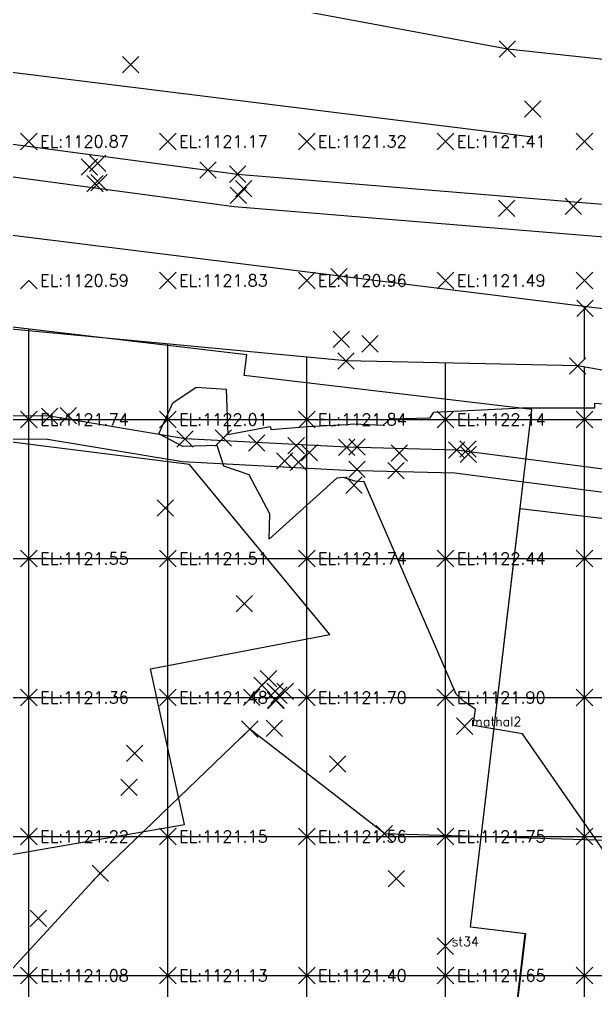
# Model space of a CAD drawing. Header units: metres. Extents: x -212 to 353850, y -37 to 356021.
# Drawn here: x 353787.96 to 353800.4, y 355966.72 to 355987.68 of the extents above; entities that cross this region are included whole.
import ezdxf

# ---------------------------------------------------------------- set-up
doc = ezdxf.new("R2010")
doc.units = ezdxf.units.M
for name, color, linetype in [('C-TOPO-MINR', 8, 'Continuous'), ('C-TOPO-TEXT', 7, 'Continuous'), ('Obs.ts.td2', 7, 'Continuous'), ('Obs.ts.td2_Mark', 7, 'Continuous'), ('Survey.td2', 7, 'Continuous'), ('V-NODE', 1, 'Continuous')]:
    doc.layers.add(name, color=color, linetype=linetype)
doc.styles.get("Standard").update_dxf_attribs({"font": 'simplex.shx'})

# ---------------------------------------------------------------- blocks, each defined once
blk = doc.blocks.new('*U1')
at = {"color": 0, "linetype": 'ByBlock', "lineweight": -2, "transparency": 16777216}
for p, q in [((-0.707, -0.707), (0.707, 0.707)), ((-0.707, 0.707), (0.707, -0.707))]:
    blk.add_line(p, q, dxfattribs=at)
blk = doc.blocks.new('*U161', base_point=(353792.9381, 355972.3658, 1121.2077))
at = {"layer": 'V-NODE', "lineweight": -2, "xscale": 0.25, "yscale": 0.25, "zscale": 0.25}
blk.add_blockref('*U1', (353792.9381, 355972.3658, 1121.2077), dxfattribs=at)
blk = doc.blocks.new('*U162', base_point=(353789.7088, 355969.2565, 1120.8953))
at = {"layer": 'V-NODE', "lineweight": -2, "xscale": 0.25, "yscale": 0.25, "zscale": 0.25}
blk.add_blockref('*U1', (353789.7088, 355969.2565, 1120.8953), dxfattribs=at)
blk = doc.blocks.new('*U179', base_point=(353790.3646, 355986.7089, 1119.7867))
at = {"layer": 'V-NODE', "lineweight": -2, "xscale": 0.25, "yscale": 0.25, "zscale": 0.25}
blk.add_blockref('*U1', (353790.3646, 355986.7089, 1119.7867), dxfattribs=at)
blk = doc.blocks.new('*U180', base_point=(353799.0416, 355985.7479, 1120.1594))
at = {"layer": 'V-NODE', "lineweight": -2, "xscale": 0.25, "yscale": 0.25, "zscale": 0.25}
blk.add_blockref('*U1', (353799.0416, 355985.7479, 1120.1594), dxfattribs=at)
blk = doc.blocks.new('*U181', base_point=(353798.4997, 355987.0422, 1120.0807))
at = {"layer": 'V-NODE', "lineweight": -2, "xscale": 0.25, "yscale": 0.25, "zscale": 0.25}
blk.add_blockref('*U1', (353798.4997, 355987.0422, 1120.0807), dxfattribs=at)
blk = doc.blocks.new('*U300', base_point=(353792.8193, 355975.076, 1121.6553))
at = {"layer": 'V-NODE', "lineweight": -2, "xscale": 0.25, "yscale": 0.25, "zscale": 0.25}
blk.add_blockref('*U1', (353792.8193, 355975.076, 1121.6553), dxfattribs=at)
blk = doc.blocks.new('*U301', base_point=(353791.1165, 355977.1362, 1121.5201))
at = {"layer": 'V-NODE', "lineweight": -2, "xscale": 0.25, "yscale": 0.25, "zscale": 0.25}
blk.add_blockref('*U1', (353791.1165, 355977.1362, 1121.5201), dxfattribs=at)
blk = doc.blocks.new('*U307', base_point=(353790.328, 355971.1126, 1121.4085))
at = {"layer": 'V-NODE', "lineweight": -2, "xscale": 0.25, "yscale": 0.25, "zscale": 0.25}
blk.add_blockref('*U1', (353790.328, 355971.1126, 1121.4085), dxfattribs=at)
blk = doc.blocks.new('*U308', base_point=(353790.4496, 355971.8436, 1121.405))
at = {"layer": 'V-NODE', "lineweight": -2, "xscale": 0.25, "yscale": 0.25, "zscale": 0.25}
blk.add_blockref('*U1', (353790.4496, 355971.8436, 1121.405), dxfattribs=at)
blk = doc.blocks.new('*U378', base_point=(353788.6132, 355979.1195, 1121.7705))
at = {"layer": 'V-NODE', "lineweight": -2, "xscale": 0.25, "yscale": 0.25, "zscale": 0.25}
blk.add_blockref('*U1', (353788.6132, 355979.1195, 1121.7705), dxfattribs=at)
blk = doc.blocks.new('*U379', base_point=(353789.0195, 355979.1309, 1121.7933))
at = {"layer": 'V-NODE', "lineweight": -2, "xscale": 0.25, "yscale": 0.25, "zscale": 0.25}
blk.add_blockref('*U1', (353789.0195, 355979.1309, 1121.7933), dxfattribs=at)
blk = doc.blocks.new('*U380', base_point=(353791.539, 355978.6311, 1122.0598))
at = {"layer": 'V-NODE', "lineweight": -2, "xscale": 0.25, "yscale": 0.25, "zscale": 0.25}
blk.add_blockref('*U1', (353791.539, 355978.6311, 1122.0598), dxfattribs=at)
blk = doc.blocks.new('*U381', base_point=(353792.3642, 355978.6482, 1122.0561))
at = {"layer": 'V-NODE', "lineweight": -2, "xscale": 0.25, "yscale": 0.25, "zscale": 0.25}
blk.add_blockref('*U1', (353792.3642, 355978.6482, 1122.0561), dxfattribs=at)
blk = doc.blocks.new('*U382', base_point=(353793.0876, 355978.5435, 1122.269))
at = {"layer": 'V-NODE', "lineweight": -2, "xscale": 0.25, "yscale": 0.25, "zscale": 0.25}
blk.add_blockref('*U1', (353793.0876, 355978.5435, 1122.269), dxfattribs=at)
blk = doc.blocks.new('*U383', base_point=(353793.6917, 355978.1554, 1122.2033))
at = {"layer": 'V-NODE', "lineweight": -2, "xscale": 0.25, "yscale": 0.25, "zscale": 0.25}
blk.add_blockref('*U1', (353793.6917, 355978.1554, 1122.2033), dxfattribs=at)
blk = doc.blocks.new('*U384', base_point=(353794.2202, 355978.3343, 1122.5894))
at = {"layer": 'V-NODE', "lineweight": -2, "xscale": 0.25, "yscale": 0.25, "zscale": 0.25}
blk.add_blockref('*U1', (353794.2202, 355978.3343, 1122.5894), dxfattribs=at)
blk = doc.blocks.new('*U385', base_point=(353793.9888, 355978.1277, 1122.4123))
at = {"layer": 'V-NODE', "lineweight": -2, "xscale": 0.25, "yscale": 0.25, "zscale": 0.25}
blk.add_blockref('*U1', (353793.9888, 355978.1277, 1122.4123), dxfattribs=at)
blk = doc.blocks.new('*U386', base_point=(353793.9385, 355978.4806, 1122.4074))
at = {"layer": 'V-NODE', "lineweight": -2, "xscale": 0.25, "yscale": 0.25, "zscale": 0.25}
blk.add_blockref('*U1', (353793.9385, 355978.4806, 1122.4074), dxfattribs=at)
blk = doc.blocks.new('*U387', base_point=(353795.0298, 355978.4487, 1122.4974))
at = {"layer": 'V-NODE', "lineweight": -2, "xscale": 0.25, "yscale": 0.25, "zscale": 0.25}
blk.add_blockref('*U1', (353795.0298, 355978.4487, 1122.4974), dxfattribs=at)
blk = doc.blocks.new('*U388', base_point=(353795.2531, 355977.9706, 1122.5243))
at = {"layer": 'V-NODE', "lineweight": -2, "xscale": 0.25, "yscale": 0.25, "zscale": 0.25}
blk.add_blockref('*U1', (353795.2531, 355977.9706, 1122.5243), dxfattribs=at)
blk = doc.blocks.new('*U389', base_point=(353795.2498, 355978.4538, 1122.5105))
at = {"layer": 'V-NODE', "lineweight": -2, "xscale": 0.25, "yscale": 0.25, "zscale": 0.25}
blk.add_blockref('*U1', (353795.2498, 355978.4538, 1122.5105), dxfattribs=at)
blk = doc.blocks.new('*U390', base_point=(353796.0916, 355977.9452, 1122.5915))
at = {"layer": 'V-NODE', "lineweight": -2, "xscale": 0.25, "yscale": 0.25, "zscale": 0.25}
blk.add_blockref('*U1', (353796.0916, 355977.9452, 1122.5915), dxfattribs=at)
blk = doc.blocks.new('*U391', base_point=(353796.1677, 355978.3266, 1122.6056))
at = {"layer": 'V-NODE', "lineweight": -2, "xscale": 0.25, "yscale": 0.25, "zscale": 0.25}
blk.add_blockref('*U1', (353796.1677, 355978.3266, 1122.6056), dxfattribs=at)
blk = doc.blocks.new('*U392', base_point=(353797.4019, 355978.3875, 1122.5755))
at = {"layer": 'V-NODE', "lineweight": -2, "xscale": 0.25, "yscale": 0.25, "zscale": 0.25}
blk.add_blockref('*U1', (353797.4019, 355978.3875, 1122.5755), dxfattribs=at)
blk = doc.blocks.new('*U393', base_point=(353797.6472, 355978.4137, 1122.7067))
at = {"layer": 'V-NODE', "lineweight": -2, "xscale": 0.25, "yscale": 0.25, "zscale": 0.25}
blk.add_blockref('*U1', (353797.6472, 355978.4137, 1122.7067), dxfattribs=at)
blk = doc.blocks.new('*U394', base_point=(353797.6536, 355978.2957, 1122.872))
at = {"layer": 'V-NODE', "lineweight": -2, "xscale": 0.25, "yscale": 0.25, "zscale": 0.25}
blk.add_blockref('*U1', (353797.6536, 355978.2957, 1122.872), dxfattribs=at)
blk = doc.blocks.new('*U475', base_point=(353789.473, 355984.4956, 1121.2722))
at = {"layer": 'V-NODE', "lineweight": -2, "xscale": 0.25, "yscale": 0.25, "zscale": 0.25}
blk.add_blockref('*U1', (353789.473, 355984.4956, 1121.2722), dxfattribs=at)
blk = doc.blocks.new('*U476', base_point=(353789.6537, 355984.5781, 1121.2212))
at = {"layer": 'V-NODE', "lineweight": -2, "xscale": 0.25, "yscale": 0.25, "zscale": 0.25}
blk.add_blockref('*U1', (353789.6537, 355984.5781, 1121.2212), dxfattribs=at)
blk = doc.blocks.new('*U477', base_point=(353789.594, 355984.1359, 1121.2198))
at = {"layer": 'V-NODE', "lineweight": -2, "xscale": 0.25, "yscale": 0.25, "zscale": 0.25}
blk.add_blockref('*U1', (353789.594, 355984.1359, 1121.2198), dxfattribs=at)
blk = doc.blocks.new('*U478', base_point=(353789.6788, 355984.1612, 1121.6333))
at = {"layer": 'V-NODE', "lineweight": -2, "xscale": 0.25, "yscale": 0.25, "zscale": 0.25}
blk.add_blockref('*U1', (353789.6788, 355984.1612, 1121.6333), dxfattribs=at)
blk = doc.blocks.new('*U479', base_point=(353792.0373, 355984.4351, 1121.7869))
at = {"layer": 'V-NODE', "lineweight": -2, "xscale": 0.25, "yscale": 0.25, "zscale": 0.25}
blk.add_blockref('*U1', (353792.0373, 355984.4351, 1121.7869), dxfattribs=at)
blk = doc.blocks.new('*U480', base_point=(353792.6736, 355984.3439, 1121.7564))
at = {"layer": 'V-NODE', "lineweight": -2, "xscale": 0.25, "yscale": 0.25, "zscale": 0.25}
blk.add_blockref('*U1', (353792.6736, 355984.3439, 1121.7564), dxfattribs=at)
blk = doc.blocks.new('*U481', base_point=(353792.6892, 355983.8838, 1121.7773))
at = {"layer": 'V-NODE', "lineweight": -2, "xscale": 0.25, "yscale": 0.25, "zscale": 0.25}
blk.add_blockref('*U1', (353792.6892, 355983.8838, 1121.7773), dxfattribs=at)
blk = doc.blocks.new('*U482', base_point=(353792.8051, 355984.0279, 1122.0441))
at = {"layer": 'V-NODE', "lineweight": -2, "xscale": 0.25, "yscale": 0.25, "zscale": 0.25}
blk.add_blockref('*U1', (353792.8051, 355984.0279, 1122.0441), dxfattribs=at)
blk = doc.blocks.new('*U483', base_point=(353798.4817, 355983.6088, 1122.4006))
at = {"layer": 'V-NODE', "lineweight": -2, "xscale": 0.25, "yscale": 0.25, "zscale": 0.25}
blk.add_blockref('*U1', (353798.4817, 355983.6088, 1122.4006), dxfattribs=at)
blk = doc.blocks.new('*U484', base_point=(353799.9242, 355983.6498, 1122.4451))
at = {"layer": 'V-NODE', "lineweight": -2, "xscale": 0.25, "yscale": 0.25, "zscale": 0.25}
blk.add_blockref('*U1', (353799.9242, 355983.6498, 1122.4451), dxfattribs=at)
blk = doc.blocks.new('*U513', base_point=(353794.9151, 355980.7816, 1120.5644))
at = {"layer": 'V-NODE', "lineweight": -2, "xscale": 0.25, "yscale": 0.25, "zscale": 0.25}
blk.add_blockref('*U1', (353794.9151, 355980.7816, 1120.5644), dxfattribs=at)
blk = doc.blocks.new('*U514', base_point=(353794.8642, 355982.133, 1120.5365))
at = {"layer": 'V-NODE', "lineweight": -2, "xscale": 0.25, "yscale": 0.25, "zscale": 0.25}
blk.add_blockref('*U1', (353794.8642, 355982.133, 1120.5365), dxfattribs=at)
blk = doc.blocks.new('*U537', base_point=(353795.0139, 355980.3125, 1120.6077))
at = {"layer": 'V-NODE', "lineweight": -2, "xscale": 0.25, "yscale": 0.25, "zscale": 0.25}
blk.add_blockref('*U1', (353795.0139, 355980.3125, 1120.6077), dxfattribs=at)
blk = doc.blocks.new('*U538', base_point=(353795.5335, 355980.6823, 1120.6772))
at = {"layer": 'V-NODE', "lineweight": -2, "xscale": 0.25, "yscale": 0.25, "zscale": 0.25}
blk.add_blockref('*U1', (353795.5335, 355980.6823, 1120.6772), dxfattribs=at)
blk = doc.blocks.new('*U539', base_point=(353800.1776, 355981.4469, 1121.1976))
at = {"layer": 'V-NODE', "lineweight": -2, "xscale": 0.25, "yscale": 0.25, "zscale": 0.25}
blk.add_blockref('*U1', (353800.1776, 355981.4469, 1121.1976), dxfattribs=at)
blk = doc.blocks.new('*U540', base_point=(353800.018, 355980.2036, 1121.2756))
at = {"layer": 'V-NODE', "lineweight": -2, "xscale": 0.25, "yscale": 0.25, "zscale": 0.25}
blk.add_blockref('*U1', (353800.018, 355980.2036, 1121.2756), dxfattribs=at)
blk = doc.blocks.new('*U625', base_point=(353796.1011, 355969.1376, 1121.5572))
at = {"layer": 'V-NODE', "lineweight": -2, "xscale": 0.25, "yscale": 0.25, "zscale": 0.25}
blk.add_blockref('*U1', (353796.1011, 355969.1376, 1121.5572), dxfattribs=at)
blk = doc.blocks.new('*U626', base_point=(353793.4665, 355972.3856, 1121.3129))
at = {"layer": 'V-NODE', "lineweight": -2, "xscale": 0.25, "yscale": 0.25, "zscale": 0.25}
blk.add_blockref('*U1', (353793.4665, 355972.3856, 1121.3129), dxfattribs=at)
blk = doc.blocks.new('*U627', base_point=(353788.3724, 355968.2826, 1120.9362))
at = {"layer": 'V-NODE', "lineweight": -2, "xscale": 0.25, "yscale": 0.25, "zscale": 0.25}
blk.add_blockref('*U1', (353788.3724, 355968.2826, 1120.9362), dxfattribs=at)
blk = doc.blocks.new('*U656', base_point=(353792.9767, 355973.0537, 1121.5135))
at = {"layer": 'V-NODE', "lineweight": -2, "xscale": 0.25, "yscale": 0.25, "zscale": 0.25}
blk.add_blockref('*U1', (353792.9767, 355973.0537, 1121.5135), dxfattribs=at)
blk = doc.blocks.new('*U657', base_point=(353793.1993, 355973.3114, 1121.5371))
at = {"layer": 'V-NODE', "lineweight": -2, "xscale": 0.25, "yscale": 0.25, "zscale": 0.25}
blk.add_blockref('*U1', (353793.1993, 355973.3114, 1121.5371), dxfattribs=at)
blk = doc.blocks.new('*U658', base_point=(353793.3408, 355973.4552, 1121.6672))
at = {"layer": 'V-NODE', "lineweight": -2, "xscale": 0.25, "yscale": 0.25, "zscale": 0.25}
blk.add_blockref('*U1', (353793.3408, 355973.4552, 1121.6672), dxfattribs=at)
blk = doc.blocks.new('*U659', base_point=(353793.7011, 355973.1799, 1121.6732))
at = {"layer": 'V-NODE', "lineweight": -2, "xscale": 0.25, "yscale": 0.25, "zscale": 0.25}
blk.add_blockref('*U1', (353793.7011, 355973.1799, 1121.6732), dxfattribs=at)
blk = doc.blocks.new('*U660', base_point=(353793.4988, 355972.9934, 1121.5428))
at = {"layer": 'V-NODE', "lineweight": -2, "xscale": 0.25, "yscale": 0.25, "zscale": 0.25}
blk.add_blockref('*U1', (353793.4988, 355972.9934, 1121.5428), dxfattribs=at)
blk = doc.blocks.new('*U661', base_point=(353793.4989, 355972.9834, 1121.5422))
at = {"layer": 'V-NODE', "lineweight": -2, "xscale": 0.25, "yscale": 0.25, "zscale": 0.25}
blk.add_blockref('*U1', (353793.4989, 355972.9834, 1121.5422), dxfattribs=at)
blk = doc.blocks.new('*U662', base_point=(353793.5685, 355973.0986, 1121.5509))
at = {"layer": 'V-NODE', "lineweight": -2, "xscale": 0.25, "yscale": 0.25, "zscale": 0.25}
blk.add_blockref('*U1', (353793.5685, 355973.0986, 1121.5509), dxfattribs=at)
blk = doc.blocks.new('*U663', base_point=(353793.4785, 355973.1852, 1121.5712))
at = {"layer": 'V-NODE', "lineweight": -2, "xscale": 0.25, "yscale": 0.25, "zscale": 0.25}
blk.add_blockref('*U1', (353793.4785, 355973.1852, 1121.5712), dxfattribs=at)
blk = doc.blocks.new('*U664', base_point=(353794.8357, 355971.6145, 1121.6883))
at = {"layer": 'V-NODE', "lineweight": -2, "xscale": 0.25, "yscale": 0.25, "zscale": 0.25}
blk.add_blockref('*U1', (353794.8357, 355971.6145, 1121.6883), dxfattribs=at)
blk = doc.blocks.new('*U665', base_point=(353795.8444, 355970.1114, 1121.8104))
at = {"layer": 'V-NODE', "lineweight": -2, "xscale": 0.25, "yscale": 0.25, "zscale": 0.25}
blk.add_blockref('*U1', (353795.8444, 355970.1114, 1121.8104), dxfattribs=at)
blk = doc.blocks.new('*U667', base_point=(353795.1888, 355977.6321, 1121.8158))
at = {"layer": 'V-NODE', "lineweight": -2, "xscale": 0.25, "yscale": 0.25, "zscale": 0.25}
blk.add_blockref('*U1', (353795.1888, 355977.6321, 1121.8158), dxfattribs=at)
blk = doc.blocks.new('*U979', base_point=(353797.5755, 355972.4302, 1121.9153))
at = {"layer": 'V-NODE', "lineweight": -2, "xscale": 0.25, "yscale": 0.25, "zscale": 0.25}
blk.add_blockref('*U1', (353797.5755, 355972.4302, 1121.9153), dxfattribs=at)
blk = doc.blocks.new('*U1001', base_point=(353797.1567, 355967.6816, 1121.6369))
at = {"layer": 'V-NODE', "lineweight": -2, "xscale": 0.25, "yscale": 0.25, "zscale": 0.25}
blk.add_blockref('*U1', (353797.1567, 355967.6816, 1121.6369), dxfattribs=at)

msp = doc.modelspace()

# ---------------------------------------------------------------- linework, layer by layer
at = {"color": 7, "true_color": 0xffffff}
for p, q in [((353800.166, 355980.351, 1121.664), (353800.166, 355981.496, 1121.735)), ((353788.166, 355916.049, 1117.654), (353788.166, 355980.999, 1121.704)), ((353791.166, 355916.049, 1117.654), (353791.166, 355980.676, 1121.684)), ((353794.166, 355916.049, 1117.654), (353794.166, 355980.393, 1121.667)), ((353797.166, 355919.049, 1117.841), (353797.166, 355980.266, 1121.659)), ((353800.166, 355913.736, 1117.51), (353800.166, 355980.177, 1121.653)), ((353754.465, 355979.049, 1112.318), (353814.513, 355979.049, 1130.328)), ((353752.122, 355976.049, 1111.615), (353814.405, 355976.049, 1130.295)), ((353764.166, 355973.049, 1115.227), (353814.405, 355973.049, 1130.295)), ((353765.124, 355970.049, 1115.515), (353814.513, 355970.049, 1130.328)), ((353765.474, 355967.049, 1115.62), (353814.513, 355967.049, 1130.328))]:
    msp.add_line(p, q, dxfattribs=at)
at = {"color": 9, "true_color": 0xc7c8ca}
msp.add_line((353795.844, 355970.111, 1121.557), (353808.483, 355969.731, 1123.049), dxfattribs=at)
at = {"color": 3}
for points, elevation in [([(353802.409, 355929.668), (353800.053, 355923.984), (353798.955, 355921.436), (353798.372, 355920.081), (353797.875, 355917.627), (353798.721, 355914.274), (353799.698, 355913.333), (353803.652, 355916.743), (353805.931, 355921.306), (353808.236, 355925.688), (353811.577, 355931.933), (353811.622, 355933.218), (353811.793, 355938.924), (353811.315, 355946.979), (353811.282, 355954.631), (353812.127, 355976.012), (353813.141, 355978.948), (353812.999, 355981.855), (353812.128, 355983.608), (353808.907, 355985.916), (353798.5, 355987.042), (353791.68, 355988.312)], 1122.624), ([(353806.759, 355980.678), (353806.634, 355979.023), (353800.018, 355980.204), (353795.014, 355980.312), (353784.876, 355981.27), (353774.836, 355982.502), (353770.942, 355983.605), (353769.07, 355984.808), (353772.918, 355984.876), (353806.759, 355980.678)], 1121.924)]:
    msp.add_lwpolyline(points, dxfattribs=dict(at, elevation=elevation))
at = {"color": 9, "true_color": 0xc7c8ca, "elevation": 1121.557}
msp.add_lwpolyline([(353795.844, 355970.111), (353792.938, 355972.366), (353789.709, 355969.257), (353787.82, 355967.211), (353786.762, 355967.063), (353781.867, 355970.009), (353780.404, 355971.093), (353777.199, 355973.261), (353776.623, 355975.496), (353772.703, 355978.027), (353768.672, 355981.126), (353766.372, 355982.895), (353767.316, 355985.561), (353767.678, 355986.194), (353768.99, 355986.787), (353771.884, 355987.32), (353784.028, 355987.009), (353799.042, 355985.148)], dxfattribs=at)
at = {"color": 51, "true_color": 0xf7f281}
for points, elevation in [([(353767.633, 355984.682), (353767.657, 355985.313), (353767.962, 355985.818), (353769.191, 355986.469), (353772.369, 355986.482), (353773.796, 355986.235), (353776.504, 355986.204), (353780.812, 355985.929), (353792.674, 355984.344), (353800.113, 355983.733), (353801.803, 355983.595)], 1116.582), ([(353768.333, 355984.655), (353768.35, 355985.106), (353768.461, 355985.29), (353769.367, 355985.77), (353772.31, 355985.781), (353773.732, 355985.536), (353776.478, 355985.504), (353780.743, 355985.232), (353792.599, 355983.648), (353800.056, 355983.036), (353801.745, 355982.897)], 1116.582), ([(353803.338, 355977.112), (353797.363, 355977.888), (353795.01, 355977.949), (353791.485, 355978.133), (353788.57, 355978.62), (353785.759, 355978.641), (353783.302, 355978.825), (353775.462, 355979.586), (353774.577, 355980.175), (353773.389, 355980.868), (353772.92, 355981.101), (353771.277, 355982.183), (353769.265, 355982.665), (353767.126, 355983.082), (353767.657, 355984.713)], 1123.468), ([(353803.403, 355977.608), (353797.402, 355978.387), (353795.03, 355978.449), (353791.539, 355978.631), (353788.613, 355979.119), (353785.78, 355979.141), (353783.345, 355979.323), (353775.635, 355980.071), (353774.841, 355980.599), (353773.627, 355981.309), (353773.17, 355981.535), (353771.479, 355982.649), (353769.371, 355983.154), (353768.016, 355983.418), (353768.287, 355983.769)], 1123.468)]:
    msp.add_lwpolyline(points, dxfattribs=dict(at, elevation=elevation))
at = {"color": 2}
msp.add_lwpolyline([(353795.25, 355939.277), (353795.978, 355945.434), (353795.035, 355945.546), (353795.364, 355948.327), (353796.307, 355948.215), (353797.036, 355954.372), (353796.093, 355954.484), (353796.392, 355957.017), (353797.572, 355956.876), (353798.883, 355967.949), (353797.703, 355968.089), (353799.025, 355979.261), (353792.818, 355979.996), (353792.871, 355980.442), (353786.714, 355981.171)], dxfattribs=at)
at = {"color": 5, "elevation": 1121.52}
msp.add_lwpolyline([(353791.635, 355978.079), (353782.354, 355979.244), (353783.301, 355968.886), (353791.528, 355970.305), (353790.792, 355973.671), (353794.666, 355974.411)], close=True, dxfattribs=at)
at = {"color": 4}
msp.add_lwpolyline([(353795.25, 355939.277), (353795.978, 355945.434), (353795.035, 355945.546), (353795.364, 355948.327), (353796.307, 355948.215), (353797.036, 355954.372), (353796.093, 355954.484), (353796.395, 355957.016), (353797.573, 355956.877), (353798.894, 355967.948), (353797.703, 355968.089), (353798.772, 355977.126), (353807.89, 355976.047), (353807.897, 355925.793)], dxfattribs=at)
at = {"layer": 'C-TOPO-MINR', "color": 8, "linetype": 'Continuous', "lineweight": -3, "elevation": 1122, "flags": 128}
msp.add_lwpolyline([(353800.591, 355969.728), (353798.824, 355972.265), (353797.76, 355972.445), (353797.814, 355972.799), (353797.582, 355972.949), (353797.39, 355973.121), (353795.403, 355977.706), (353795.206, 355977.72), (353794.958, 355977.799), (353794.818, 355977.785), (353793.352, 355976.466), (353793.368, 355977.013), (353792.925, 355977.852), (353792.38, 355978.038), (353792.234, 355978.49), (353791.492, 355978.465), (353790.974, 355978.743), (353791.278, 355979.406), (353791.782, 355979.743), (353792.43, 355979.702), (353792.46, 355978.728), (353793.376, 355978.897), (353793.4, 355978.83), (353794.182, 355978.895), (353795.026, 355978.939), (353795.187, 355978.952), (353795.818, 355978.929), (353795.969, 355979.066), (353796.835, 355979.083), (353796.911, 355979.204), (353798.818, 355979.298), (353800.386, 355979.301), (353800.384, 355979.402), (353801.136, 355979.346)], dxfattribs=at)
at = {"layer": 'C-TOPO-TEXT', "color": 6, "linetype": 'Continuous', "lineweight": -3}
for p, q in [((353787.986, 355984.869, 1120.867), (353788.345, 355985.229, 1120.867)), ((353787.986, 355985.229, 1120.867), (353788.345, 355984.869, 1120.867)), ((353790.986, 355984.869, 1121.166), (353791.345, 355985.229, 1121.166)), ((353790.986, 355985.229, 1121.166), (353791.345, 355984.869, 1121.166)), ((353793.986, 355984.869, 1121.316), (353794.345, 355985.229, 1121.316)), ((353793.986, 355985.229, 1121.316), (353794.345, 355984.869, 1121.316)), ((353796.986, 355984.869, 1121.41), (353797.345, 355985.229, 1121.41)), ((353796.986, 355985.229, 1121.41), (353797.345, 355984.869, 1121.41)), ((353799.986, 355984.869, 1121.751), (353800.345, 355985.229, 1121.751)), ((353799.986, 355985.229, 1121.751), (353800.345, 355984.869, 1121.751)), ((353790.986, 355981.869, 1121.829), (353791.345, 355982.229, 1121.829)), ((353790.986, 355982.229, 1121.829), (353791.345, 355981.869, 1121.829)), ((353793.986, 355981.869, 1120.963), (353794.345, 355982.229, 1120.963)), ((353793.986, 355982.229, 1120.963), (353794.345, 355981.869, 1120.963)), ((353796.986, 355981.869, 1121.487), (353797.345, 355982.229, 1121.487)), ((353796.986, 355982.229, 1121.487), (353797.345, 355981.869, 1121.487)), ((353799.986, 355981.869, 1121.564), (353800.345, 355982.229, 1121.564)), ((353799.986, 355982.229, 1121.564), (353800.345, 355981.869, 1121.564)), ((353787.986, 355981.869, 1120.594), (353788.166, 355982.049, 1120.594)), ((353788.166, 355982.049, 1120.594), (353788.345, 355981.869, 1120.594)), ((353787.986, 355978.869, 1121.736), (353788.345, 355979.229, 1121.736)), ((353787.986, 355979.229, 1121.736), (353788.345, 355978.869, 1121.736)), ((353790.986, 355978.869, 1122.005), (353791.345, 355979.229, 1122.005)), ((353790.986, 355979.229, 1122.005), (353791.345, 355978.869, 1122.005)), ((353793.986, 355978.869, 1121.84), (353794.345, 355979.229, 1121.84)), ((353793.986, 355979.229, 1121.84), (353794.345, 355978.869, 1121.84)), ((353796.986, 355978.869, 1122.143), (353797.345, 355979.229, 1122.143)), ((353796.986, 355979.229, 1122.143), (353797.345, 355978.869, 1122.143)), ((353799.986, 355978.869, 1122.201), (353800.345, 355979.229, 1122.201)), ((353799.986, 355979.229, 1122.201), (353800.345, 355978.869, 1122.201)), ((353787.986, 355975.869, 1121.546), (353788.345, 355976.229, 1121.546)), ((353787.986, 355976.229, 1121.546), (353788.345, 355975.869, 1121.546)), ((353790.986, 355975.869, 1121.514), (353791.345, 355976.229, 1121.514)), ((353790.986, 355976.229, 1121.514), (353791.345, 355975.869, 1121.514)), ((353793.986, 355975.869, 1121.739), (353794.345, 355976.229, 1121.739)), ((353793.986, 355976.229, 1121.739), (353794.345, 355975.869, 1121.739)), ((353796.986, 355975.869, 1122.44), (353797.345, 355976.229, 1122.44)), ((353796.986, 355976.229, 1122.44), (353797.345, 355975.869, 1122.44)), ((353799.986, 355975.869, 1122.862), (353800.345, 355976.229, 1122.862)), ((353799.986, 355976.229, 1122.862), (353800.345, 355975.869, 1122.862)), ((353787.986, 355972.869, 1121.363), (353788.345, 355973.229, 1121.363)), ((353787.986, 355973.229, 1121.363), (353788.345, 355972.869, 1121.363)), ((353790.986, 355972.869, 1121.483), (353791.345, 355973.229, 1121.483)), ((353790.986, 355973.229, 1121.483), (353791.345, 355972.869, 1121.483)), ((353793.986, 355972.869, 1121.701), (353794.345, 355973.229, 1121.701)), ((353793.986, 355973.229, 1121.701), (353794.345, 355972.869, 1121.701)), ((353796.986, 355972.869, 1121.895), (353797.345, 355973.229, 1121.895)), ((353796.986, 355973.229, 1121.895), (353797.345, 355972.869, 1121.895)), ((353799.986, 355972.869, 1123.078), (353800.345, 355973.229, 1123.078)), ((353799.986, 355973.229, 1123.078), (353800.345, 355972.869, 1123.078)), ((353787.986, 355969.869, 1121.222), (353788.345, 355970.229, 1121.222)), ((353787.986, 355970.229, 1121.222), (353788.345, 355969.869, 1121.222)), ((353790.986, 355969.869, 1121.153), (353791.345, 355970.229, 1121.153)), ((353790.986, 355970.229, 1121.153), (353791.345, 355969.869, 1121.153)), ((353793.986, 355969.869, 1121.563), (353794.345, 355970.229, 1121.563)), ((353793.986, 355970.229, 1121.563), (353794.345, 355969.869, 1121.563)), ((353796.986, 355969.869, 1121.748), (353797.345, 355970.229, 1121.748)), ((353796.986, 355970.229, 1121.748), (353797.345, 355969.869, 1121.748)), ((353799.986, 355969.869, 1121.985), (353800.345, 355970.229, 1121.985)), ((353799.986, 355970.229, 1121.985), (353800.345, 355969.869, 1121.985)), ((353787.986, 355966.869, 1121.084), (353788.345, 355967.229, 1121.084)), ((353787.986, 355967.229, 1121.084), (353788.345, 355966.869, 1121.084)), ((353790.986, 355966.869, 1121.128), (353791.345, 355967.229, 1121.128)), ((353790.986, 355967.229, 1121.128), (353791.345, 355966.869, 1121.128)), ((353793.986, 355966.869, 1121.398), (353794.345, 355967.229, 1121.398)), ((353793.986, 355967.229, 1121.398), (353794.345, 355966.869, 1121.398)), ((353796.986, 355966.869, 1121.654), (353797.345, 355967.229, 1121.654)), ((353796.986, 355967.229, 1121.654), (353797.345, 355966.869, 1121.654)), ((353799.986, 355966.869, 1121.863), (353800.345, 355967.229, 1121.863)), ((353799.986, 355967.229, 1121.863), (353800.345, 355966.869, 1121.863))]:
    msp.add_line(p, q, dxfattribs=at)
at = {"layer": 'Obs.ts.td2'}
for p in [(353797.575, 355972.43, 1121.915), (353797.157, 355967.682, 1121.637)]:
    msp.add_point(p, dxfattribs=at)
at = {"layer": 'Survey.td2'}
for p in [(353798.5, 355987.042, 1120.081), (353790.365, 355986.709, 1119.787), (353799.042, 355985.748, 1120.159), (353789.654, 355984.578, 1121.221), (353789.473, 355984.496, 1121.272), (353792.037, 355984.435, 1121.787), (353792.674, 355984.344, 1121.756), (353789.594, 355984.136, 1121.22), (353789.679, 355984.161, 1121.633), (353792.689, 355983.884, 1121.777), (353792.805, 355984.028, 1122.044), (353798.482, 355983.609, 1122.401), (353799.924, 355983.65, 1122.445), (353794.864, 355982.133, 1120.536), (353800.178, 355981.447, 1121.198), (353794.915, 355980.782, 1120.564), (353795.534, 355980.682, 1120.677), (353795.014, 355980.312, 1120.608), (353800.018, 355980.204, 1121.276), (353788.613, 355979.119, 1121.771), (353789.02, 355979.131, 1121.793), (353791.539, 355978.631, 1122.06), (353792.364, 355978.648, 1122.056), (353793.088, 355978.544, 1122.269), (353793.938, 355978.481, 1122.407), (353795.03, 355978.449, 1122.497), (353795.25, 355978.454, 1122.511), (353794.22, 355978.334, 1122.589), (353796.168, 355978.327, 1122.606), (353797.402, 355978.387, 1122.575), (353797.647, 355978.414, 1122.707), (353797.654, 355978.296, 1122.872), (353793.692, 355978.155, 1122.203), (353793.989, 355978.128, 1122.412), (353795.253, 355977.971, 1122.524), (353796.092, 355977.945, 1122.591), (353795.189, 355977.632, 1121.816), (353791.116, 355977.136, 1121.52), (353792.819, 355975.076, 1121.655), (353793.341, 355973.455, 1121.667), (353793.499, 355972.993, 1121.543), (353793.499, 355972.983, 1121.542), (353792.938, 355972.366, 1121.208), (353793.466, 355972.386, 1121.313), (353790.45, 355971.844, 1121.405), (353794.836, 355971.615, 1121.688), (353790.328, 355971.113, 1121.409), (353795.844, 355970.111, 1121.81), (353789.709, 355969.257, 1120.895), (353796.101, 355969.138, 1121.557), (353788.372, 355968.283, 1120.936)]:
    msp.add_point(p, dxfattribs=at)

# ---------------------------------------------------------------- block references
at = {"layer": 'V-NODE'}
for name, p in [('*U181', (353798.5, 355987.042, 1120.081)), ('*U179', (353790.365, 355986.709, 1119.787)), ('*U180', (353799.042, 355985.748, 1120.159)), ('*U476', (353789.654, 355984.578, 1121.221)), ('*U475', (353789.473, 355984.496, 1121.272)), ('*U479', (353792.037, 355984.435, 1121.787)), ('*U480', (353792.674, 355984.344, 1121.756)), ('*U477', (353789.594, 355984.136, 1121.22)), ('*U478', (353789.679, 355984.161, 1121.633)), ('*U482', (353792.805, 355984.028, 1122.044)), ('*U481', (353792.689, 355983.884, 1121.777)), ('*U483', (353798.482, 355983.609, 1122.401)), ('*U484', (353799.924, 355983.65, 1122.445)), ('*U514', (353794.864, 355982.133, 1120.536)), ('*U539', (353800.178, 355981.447, 1121.198)), ('*U513', (353794.915, 355980.782, 1120.564)), ('*U538', (353795.534, 355980.682, 1120.677)), ('*U537', (353795.014, 355980.312, 1120.608)), ('*U540', (353800.018, 355980.204, 1121.276)), ('*U378', (353788.613, 355979.119, 1121.771)), ('*U379', (353789.019, 355979.131, 1121.793)), ('*U380', (353791.539, 355978.631, 1122.06)), ('*U381', (353792.364, 355978.648, 1122.056)), ('*U382', (353793.088, 355978.544, 1122.269)), ('*U386', (353793.938, 355978.481, 1122.407)), ('*U384', (353794.22, 355978.334, 1122.589)), ('*U387', (353795.03, 355978.449, 1122.497)), ('*U389', (353795.25, 355978.454, 1122.511)), ('*U391', (353796.168, 355978.327, 1122.606)), ('*U392', (353797.402, 355978.388, 1122.575)), ('*U393', (353797.647, 355978.414, 1122.707)), ('*U394', (353797.654, 355978.296, 1122.872)), ('*U383', (353793.692, 355978.155, 1122.203)), ('*U385', (353793.989, 355978.128, 1122.412)), ('*U388', (353795.253, 355977.971, 1122.524)), ('*U390', (353796.092, 355977.945, 1122.591)), ('*U667', (353795.189, 355977.632, 1121.816)), ('*U301', (353791.116, 355977.136, 1121.52)), ('*U300', (353792.819, 355975.076, 1121.655)), ('*U658', (353793.341, 355973.455, 1121.667)), ('*U657', (353793.199, 355973.311, 1121.537)), ('*U656', (353792.977, 355973.054, 1121.514)), ('*U663', (353793.479, 355973.185, 1121.571)), ('*U662', (353793.568, 355973.099, 1121.551)), ('*U659', (353793.701, 355973.18, 1121.673)), ('*U660', (353793.499, 355972.993, 1121.543)), ('*U661', (353793.499, 355972.983, 1121.542)), ('*U626', (353793.466, 355972.386, 1121.313)), ('*U979', (353797.575, 355972.43, 1121.915)), ('*U161', (353792.938, 355972.366, 1121.208)), ('*U308', (353790.45, 355971.844, 1121.405)), ('*U664', (353794.836, 355971.615, 1121.688)), ('*U307', (353790.328, 355971.113, 1121.409)), ('*U665', (353795.844, 355970.111, 1121.81)), ('*U162', (353789.709, 355969.257, 1120.895)), ('*U625', (353796.101, 355969.138, 1121.557)), ('*U627', (353788.372, 355968.283, 1120.936)), ('*U1001', (353797.157, 355967.682, 1121.637))]:
    msp.add_blockref(name, p, dxfattribs=at)

# ---------------------------------------------------------------- texts
at = {"layer": 'C-TOPO-TEXT', "color": 7, "linetype": 'Continuous', "lineweight": -3, "char_height": 0.254, "attachment_point": 4}
for s, insert in [('EL:1120.87', (353788.409, 355985.049, 1120.867)), ('EL:1121.17', (353791.409, 355985.049, 1121.166)), ('EL:1121.32', (353794.409, 355985.049, 1121.316)), ('EL:1121.41', (353797.409, 355985.049, 1121.41)), ('EL:1120.59', (353788.409, 355982.049, 1120.594)), ('EL:1121.83', (353791.409, 355982.049, 1121.829)), ('EL:1120.96', (353794.409, 355982.049, 1120.963)), ('EL:1121.49', (353797.409, 355982.049, 1121.487)), ('EL:1121.74', (353788.409, 355979.049, 1121.736)), ('EL:1122.01', (353791.409, 355979.049, 1122.005)), ('EL:1121.84', (353794.409, 355979.049, 1121.84)), ('EL:1122.14', (353797.409, 355979.049, 1122.143)), ('EL:1121.55', (353788.409, 355976.049, 1121.546)), ('EL:1121.51', (353791.409, 355976.049, 1121.514)), ('EL:1121.74', (353794.409, 355976.049, 1121.739)), ('EL:1122.44', (353797.409, 355976.049, 1122.44)), ('EL:1121.36', (353788.409, 355973.049, 1121.363)), ('EL:1121.48', (353791.409, 355973.049, 1121.483)), ('EL:1121.70', (353794.409, 355973.049, 1121.701)), ('EL:1121.90', (353797.409, 355973.049, 1121.895)), ('EL:1121.22', (353788.409, 355970.049, 1121.222)), ('EL:1121.15', (353791.409, 355970.049, 1121.153)), ('EL:1121.56', (353794.409, 355970.049, 1121.563)), ('EL:1121.75', (353797.409, 355970.049, 1121.748)), ('EL:1121.08', (353788.409, 355967.049, 1121.084)), ('EL:1121.13', (353791.409, 355967.049, 1121.128)), ('EL:1121.40', (353794.409, 355967.049, 1121.398)), ('EL:1121.65', (353797.409, 355967.049, 1121.654))]:
    msp.add_mtext(s, dxfattribs=dict(at, insert=insert))
at = {"layer": 'Obs.ts.td2_Mark'}
for s, p in [(' mathal2', (353797.575, 355972.43, 1121.915)), (' st34', (353797.157, 355967.682, 1121.637))]:
    msp.add_text(s, height=0.2, dxfattribs=at).set_placement(p)

doc.saveas('drawing.dxf')
